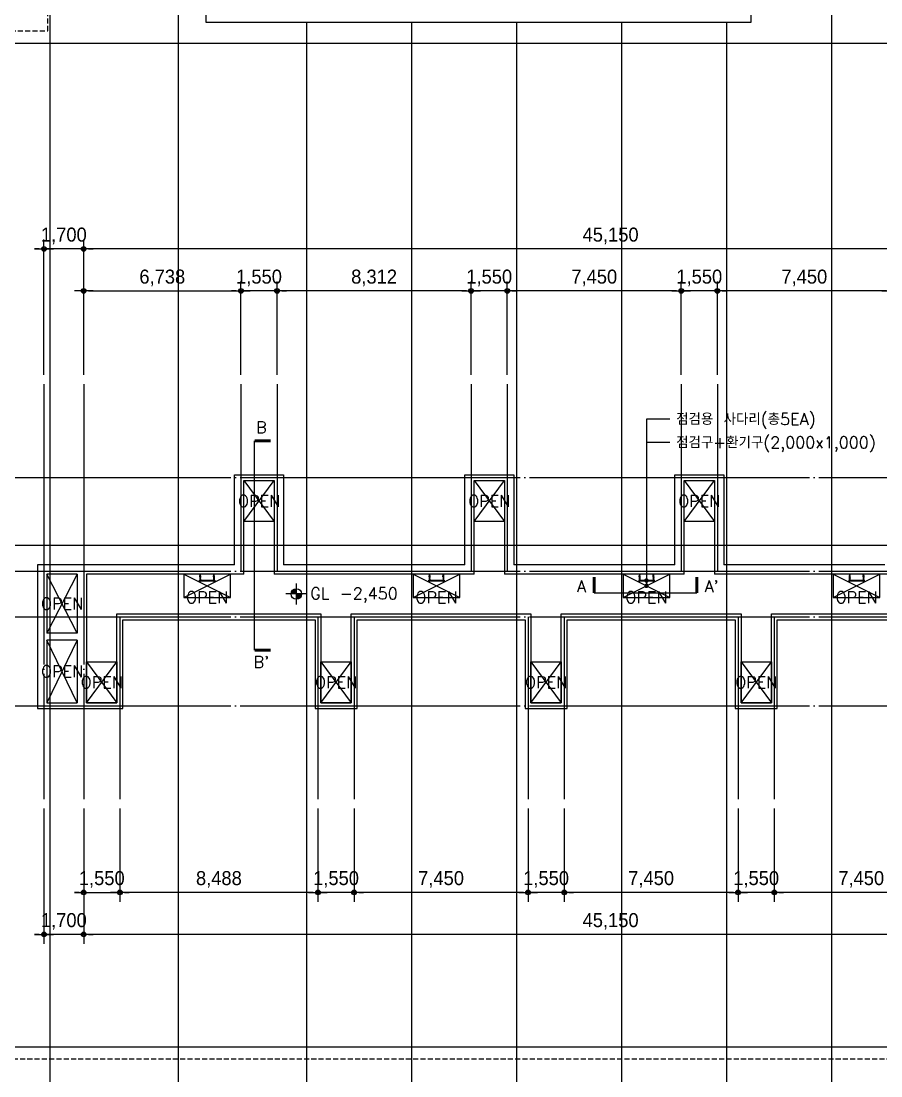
# Model space of a CAD drawing. Header units: millimetres. Extents: x 10462777 to 22643323, y 453826 to 1389191.
# Drawn here: x 11575485 to 11612322, y 678554 to 723745 of the extents above; entities that cross this region are included whole.
import ezdxf
from ezdxf.enums import TextEntityAlignment as Align

# ---------------------------------------------------------------- set-up
doc = ezdxf.new("R2010")
doc.units = ezdxf.units.MM
doc.header["$LTSCALE"] = 200
doc.header["$MEASUREMENT"] = 0
doc.header["$PDMODE"] = 35
doc.header["$PDSIZE"] = -5
doc.linetypes.add('CEN', pattern=[62, 60, -1, 0, -1])
doc.linetypes.add('HIDDEN_KS1', pattern=[0.26, 0.18, -0.08])
doc.layers.get('0').update_dxf_attribs({"linetype": 'CONTINUOUS'})
doc.layers.get('DEFPOINTS').update_dxf_attribs({"linetype": 'CONTINUOUS'})
for name, color, linetype in [('9', 9, 'CONTINUOUS'), ('CEN', 1, 'CONTINUOUS'), ('CEN2', 8, 'CEN'), ('CENTER', 1, 'CONTINUOUS'), ('COL', 2, 'CONTINUOUS'), ('con', 2, 'CONTINUOUS'), ('DIM', 4, 'CONTINUOUS'), ('E1', 4, 'CONTINUOUS'), ('ELEV', 6, 'CONTINUOUS'), ('lea', 7, 'CONTINUOUS'), ('open', 1, 'CONTINUOUS'), ('RXSYMBOL', 7, 'CONTINUOUS'), ('TEXT', 7, 'CONTINUOUS'), ('하부벽체', 4, 'HIDDEN_KS1')]:
    doc.layers.add(name, color=color, linetype=linetype)
doc.styles.add('a1', font='txt.shx ', dxfattribs={"height": 300, "bigfont": ' whgtxt.shx'})
doc.styles.add('HY울릉도M', font='')
doc.styles.get('HY울릉도M').set_extended_font_data('HY울릉도M')
doc.dimstyles.new('150-3', dxfattribs={"dimscale": 300, "dimtxt": 1.5, "dimasz": 0.5, "dimexe": 1, "dimexo": 1, "dimgap": 0.5, "dimtad": 1, "dimdec": 0, "dimdsep": 46, "dimlunit": 6, "dimtxsty": 'HY울릉도M', "dimblk1": 'DIMDOT', "dimblk2": 'DIMDOT', "dimsah": 1, "dimcen": 2.5, "dimdle": 1.5, "dimclrd": 7, "dimclre": 7, "dimclrt": 3, "dimadec": 0, "dimazin": 0, "dimtfac": 1, "dimtdec": 0, "dimtix": 1, "dimtmove": 2, "dimatfit": 3, "dimldrblk": 'DIMDOT', "dimfxl": 1, "dimtvp": 1, "dimtolj": 1, "dimtzin": 0, "dimarcsym": 0})

# ---------------------------------------------------------------- blocks, each defined once
blk = doc.blocks.new('A$C0C7C7C33')
at = {"layer": '9'}
h = blk.add_hatch(dxfattribs=at)
h.set_pattern_fill('ANSI37', color=256, scale=40, angle=180, style=0)
h.set_pattern_definition([(135, (5099.1176, 3321.716), (3.535534, 3.535534), []), (45, (5099.1176, 3321.716), (3.535534, -3.535534), [])])
h.paths.add_polyline_path([(-645, 4034), (-635, 4034), (-635, 4024), (-645, 4024)])
h.paths.add_polyline_path([(-661, 4034), (-651, 4034), (-651, 4024), (-661, 4024)])
h = blk.add_hatch(dxfattribs=at)
h.set_pattern_fill('ANSI37', color=256, scale=40, angle=180, style=0)
h.set_pattern_definition([(135, (5686.8676, 3321.716), (3.535534, 3.535534), []), (45, (5686.8676, 3321.716), (3.535534, -3.535534), [])])
h.paths.add_polyline_path([(-57, 4034), (-47, 4034), (-47, 4024), (-57, 4024)])
h.paths.add_polyline_path([(-73, 4034), (-63, 4034), (-63, 4024), (-73, 4024)])
for p, q in [((-657, 4110), (-681, 4110)), ((-681, 4110), (-681, 4104)), ((-657, 4104), (-681, 4104)), ((-651, 4098), (-651, 4024)), ((-645, 4024), (-645, 4098)), ((-615, 4110), (-639, 4110)), ((-639, 4104), (-615, 4104)), ((-615, 4110), (-615, 4104)), ((-93, 4110), (-69, 4110)), ((-93, 4110), (-93, 4104)), ((-69, 4104), (-93, 4104)), ((-63, 4024), (-63, 4098)), ((-57, 4098), (-57, 4024)), ((-51, 4110), (-27, 4110)), ((-51, 4104), (-27, 4104)), ((-27, 4110), (-27, 4104)), ((-661, 3835), (-666, 3835)), ((-666, 3835), (-666, 3828)), ((-666, 3821), (-666, 3813)), ((-666, 3813), (-661, 3813)), ((-664, 4002), (-664, 3986)), ((-664, 4002), (-657, 4002)), ((-657, 3999), (-664, 3999)), ((-657, 3989), (-664, 3989)), ((-664, 3986), (-657, 3986)), ((-664, 3952), (-657, 3952)), ((-664, 3952), (-664, 3936)), ((-657, 3949), (-664, 3949)), ((-657, 3939), (-664, 3939)), ((-664, 3936), (-657, 3936)), ((-664, 3902), (-664, 3886)), ((-664, 3902), (-657, 3902)), ((-657, 3899), (-664, 3899)), ((-657, 3889), (-664, 3889)), ((-664, 3886), (-657, 3886)), ((-661, 4024), (-661, 4034)), ((-651, 4034), (-661, 4034)), ((-651, 4024), (-661, 4024)), ((-657, 4014), (-657, 3844)), ((-657, 4014), (-651, 4014)), ((-657, 3999), (-645, 3999)), ((-657, 3989), (-645, 3989)), ((-657, 3949), (-645, 3949)), ((-657, 3939), (-645, 3939)), ((-657, 3899), (-645, 3899)), ((-657, 3889), (-645, 3889)), ((-646, 3835), (-656, 3835)), ((-656, 3813), (-646, 3813)), ((-651, 3844), (-651, 4024)), ((-651, 3874), (-645, 3874)), ((-635, 4034), (-645, 4034)), ((-645, 4024), (-645, 3874)), ((-635, 4024), (-645, 4024)), ((-645, 4002), (-638, 4002)), ((-645, 3999), (-638, 3999)), ((-645, 3989), (-638, 3989)), ((-645, 3986), (-638, 3986)), ((-645, 3952), (-638, 3952)), ((-645, 3949), (-638, 3949)), ((-645, 3939), (-638, 3939)), ((-645, 3936), (-638, 3936)), ((-645, 3902), (-638, 3902)), ((-645, 3899), (-638, 3899)), ((-645, 3889), (-638, 3889)), ((-645, 3886), (-638, 3886)), ((-637, 3835), (-642, 3835)), ((-642, 3813), (-637, 3813)), ((-638, 4002), (-638, 3986)), ((-638, 3999), (-633, 3999)), ((-638, 3989), (-633, 3989)), ((-638, 3952), (-638, 3936)), ((-638, 3949), (-633, 3949)), ((-638, 3939), (-633, 3939)), ((-638, 3902), (-638, 3886)), ((-638, 3899), (-633, 3899)), ((-638, 3889), (-633, 3889)), ((-71, 3835), (-637, 3835)), ((-71, 3813), (-637, 3813)), ((-635, 4034), (-635, 4024)), ((-633, 3999), (-633, 3989)), ((-633, 3949), (-633, 3939)), ((-633, 3899), (-633, 3889)), ((-75, 3999), (-75, 3989)), ((-70, 3999), (-75, 3999)), ((-70, 3989), (-75, 3989)), ((-70, 3949), (-75, 3949)), ((-75, 3949), (-75, 3939)), ((-70, 3939), (-75, 3939)), ((-75, 3899), (-75, 3889)), ((-70, 3899), (-75, 3899)), ((-70, 3889), (-75, 3889)), ((-63, 4034), (-73, 4034)), ((-73, 4024), (-73, 4034)), ((-63, 4024), (-73, 4024)), ((-71, 3835), (-67, 3835)), ((-67, 3813), (-71, 3813)), ((-63, 4002), (-70, 4002)), ((-70, 4002), (-70, 3986)), ((-63, 3999), (-70, 3999)), ((-63, 3989), (-70, 3989)), ((-63, 3986), (-70, 3986)), ((-63, 3952), (-70, 3952)), ((-70, 3952), (-70, 3936)), ((-63, 3949), (-70, 3949)), ((-63, 3939), (-70, 3939)), ((-63, 3936), (-70, 3936)), ((-63, 3902), (-70, 3902)), ((-70, 3902), (-70, 3886)), ((-63, 3899), (-70, 3899)), ((-63, 3889), (-70, 3889)), ((-63, 3886), (-70, 3886)), ((-63, 4024), (-63, 3874)), ((-51, 3999), (-63, 3999)), ((-51, 3989), (-63, 3989)), ((-51, 3949), (-63, 3949)), ((-51, 3939), (-63, 3939)), ((-51, 3899), (-63, 3899)), ((-51, 3889), (-63, 3889)), ((-57, 3874), (-63, 3874)), ((-62, 3835), (-52, 3835)), ((-52, 3813), (-62, 3813)), ((-47, 4034), (-57, 4034)), ((-57, 3844), (-57, 4024)), ((-47, 4024), (-57, 4024)), ((-51, 4014), (-57, 4014)), ((-51, 4014), (-51, 3844)), ((-44, 4002), (-51, 4002)), ((-51, 3999), (-44, 3999)), ((-51, 3989), (-44, 3989)), ((-44, 3986), (-51, 3986)), ((-44, 3952), (-51, 3952)), ((-51, 3949), (-44, 3949)), ((-51, 3939), (-44, 3939)), ((-44, 3936), (-51, 3936)), ((-44, 3902), (-51, 3902)), ((-51, 3899), (-44, 3899)), ((-51, 3889), (-44, 3889)), ((-44, 3886), (-51, 3886)), ((-48, 3835), (-43, 3835)), ((-43, 3813), (-48, 3813)), ((-47, 4034), (-47, 4024)), ((-44, 4002), (-44, 3986)), ((-44, 3952), (-44, 3936)), ((-44, 3902), (-44, 3886)), ((-43, 3835), (-43, 3828)), ((-43, 3821), (-43, 3813))]:
    blk.add_line(p, q, dxfattribs=at)
for centre, radius in [((-654, 3824), 20.1), ((-654, 3824), 16.9), ((-54, 3824), 20.1), ((-54, 3824), 16.9)]:
    blk.add_circle(centre, radius, dxfattribs=at)
for centre, radius, start, end in [((-657, 4098), 12.5, 2.4124, 87.5876), ((-657, 4098), 6.27, 2.4124, 87.5876), ((-638, 4098), 12.5, 92.4124, 139.4517), ((-639, 4098), 6.27, 92.4124, 177.5876), ((-70, 4098), 12.5, 40.5483, 87.5876), ((-69, 4098), 6.27, 2.4124, 87.5876), ((-51, 4098), 12.5, 92.4124, 177.5876), ((-51, 4098), 6.27, 92.4124, 177.5876)]:
    blk.add_arc(centre, radius, start, end, dxfattribs=at)
at = {"layer": 'CENTER'}
for p, q in [((5, 3824), (-702, 3824)), ((-670, 3994), (-629, 3994)), ((-670, 3944), (-629, 3944)), ((-670, 3894), (-629, 3894)), ((-654, 3774), (-654, 3873)), ((-38, 3994), (-79, 3994)), ((-38, 3944), (-79, 3944)), ((-38, 3894), (-79, 3894)), ((-54, 3774), (-54, 3873))]:
    blk.add_line(p, q, dxfattribs=at)
blk = doc.blocks.new('DIMDOT')
at = {"color": 4}
blk.add_line((-2, 0), (2, 0), dxfattribs=at)
at = {"color": 7}
for radius in [0.5, 0.25]:
    blk.add_circle((0, 0), radius, dxfattribs=at)
blk = doc.blocks.new('*D497')
at = {"layer": 'DEFPOINTS', "color": 0, "transparency": 16777216}
for p in [(11603766, 712185), (11603766, 708185), (11605316, 708185)]:
    blk.add_point(p, dxfattribs=at)
at = {"layer": 'DIM', "color": 7, "lineweight": -2, "transparency": 16777216}
for p, q in [((11603766, 708585), (11603766, 712585)), ((11605316, 708585), (11605316, 712585)), ((11603566, 712185), (11603366, 712185)), ((11605316, 712185), (11603766, 712185)), ((11605516, 712185), (11605716, 712185))]:
    blk.add_line(p, q, dxfattribs=at)
at = {"layer": 'DIM', "color": 7, "lineweight": -2, "transparency": 16777216, "xscale": 200, "yscale": 200, "zscale": 200}
blk.add_blockref('DIMDOT', (11603766, 712185), dxfattribs=at)
at = {"layer": 'DIM', "color": 7, "lineweight": -2, "transparency": 16777216, "xscale": 200, "yscale": 200, "zscale": 200, "rotation": 180}
blk.add_blockref('DIMDOT', (11605316, 712185), dxfattribs=at)
at = {"layer": 'DIM', "color": 3, "transparency": 16777216, "insert": (11604541, 712742), "char_height": 600, "attachment_point": 5, "style": 'HY울릉도M'}
blk.add_mtext('\\A1;1,550', dxfattribs=at)
blk = doc.blocks.new('*D498')
at = {"layer": 'DEFPOINTS', "color": 0, "transparency": 16777216}
for p in [(11578166, 713985), (11578166, 708185), (11623316, 708185)]:
    blk.add_point(p, dxfattribs=at)
at = {"layer": 'DIM', "color": 7, "lineweight": -2, "transparency": 16777216}
for p, q in [((11578166, 708585), (11578166, 714385)), ((11623316, 708585), (11623316, 714385)), ((11623116, 713985), (11578366, 713985))]:
    blk.add_line(p, q, dxfattribs=at)
at = {"layer": 'DIM', "color": 7, "lineweight": -2, "transparency": 16777216, "xscale": 200, "yscale": 200, "zscale": 200, "rotation": 180}
blk.add_blockref('DIMDOT', (11578166, 713985), dxfattribs=at)
at = {"layer": 'DIM', "color": 7, "lineweight": -2, "transparency": 16777216, "xscale": 200, "yscale": 200, "zscale": 200}
blk.add_blockref('DIMDOT', (11623316, 713985), dxfattribs=at)
at = {"layer": 'DIM', "color": 3, "transparency": 16777216, "insert": (11600741, 714542), "char_height": 600, "attachment_point": 5, "style": 'HY울릉도M'}
blk.add_mtext('\\A1;45,150', dxfattribs=at)
blk = doc.blocks.new('*D499')
at = {"layer": 'DEFPOINTS', "color": 0, "transparency": 16777216}
for p in [(11594766, 712185), (11594766, 708185), (11596316, 708185)]:
    blk.add_point(p, dxfattribs=at)
at = {"layer": 'DIM', "color": 7, "lineweight": -2, "transparency": 16777216}
for p, q in [((11594766, 708585), (11594766, 712585)), ((11596316, 708585), (11596316, 712585)), ((11594566, 712185), (11594366, 712185)), ((11596316, 712185), (11594766, 712185)), ((11596516, 712185), (11596716, 712185))]:
    blk.add_line(p, q, dxfattribs=at)
at = {"layer": 'DIM', "color": 7, "lineweight": -2, "transparency": 16777216, "xscale": 200, "yscale": 200, "zscale": 200}
blk.add_blockref('DIMDOT', (11594766, 712185), dxfattribs=at)
at = {"layer": 'DIM', "color": 7, "lineweight": -2, "transparency": 16777216, "xscale": 200, "yscale": 200, "zscale": 200, "rotation": 180}
blk.add_blockref('DIMDOT', (11596316, 712185), dxfattribs=at)
at = {"layer": 'DIM', "color": 3, "transparency": 16777216, "insert": (11595541, 712742), "char_height": 600, "attachment_point": 5, "style": 'HY울릉도M'}
blk.add_mtext('\\A1;1,550', dxfattribs=at)
blk = doc.blocks.new('*D500')
at = {"layer": 'DEFPOINTS', "color": 0, "transparency": 16777216}
for p in [(11584903, 712185), (11584903, 708185), (11586453, 708185)]:
    blk.add_point(p, dxfattribs=at)
at = {"layer": 'DIM', "color": 7, "lineweight": -2, "transparency": 16777216}
for p, q in [((11584903, 708585), (11584903, 712585)), ((11586453, 708585), (11586453, 712585)), ((11584703, 712185), (11584503, 712185)), ((11586453, 712185), (11584903, 712185)), ((11586653, 712185), (11586853, 712185))]:
    blk.add_line(p, q, dxfattribs=at)
at = {"layer": 'DIM', "color": 7, "lineweight": -2, "transparency": 16777216, "xscale": 200, "yscale": 200, "zscale": 200}
blk.add_blockref('DIMDOT', (11584903, 712185), dxfattribs=at)
at = {"layer": 'DIM', "color": 7, "lineweight": -2, "transparency": 16777216, "xscale": 200, "yscale": 200, "zscale": 200, "rotation": 180}
blk.add_blockref('DIMDOT', (11586453, 712185), dxfattribs=at)
at = {"layer": 'DIM', "color": 3, "transparency": 16777216, "insert": (11585678, 712742), "char_height": 600, "attachment_point": 5, "style": 'HY울릉도M'}
blk.add_mtext('\\A1;1,550', dxfattribs=at)
blk = doc.blocks.new('*D504')
at = {"layer": 'DEFPOINTS', "color": 0, "transparency": 16777216}
for p in [(11605316, 712185), (11605316, 708185), (11612766, 708185)]:
    blk.add_point(p, dxfattribs=at)
at = {"layer": 'DIM', "color": 7, "lineweight": -2, "transparency": 16777216}
for p, q in [((11605316, 708585), (11605316, 712585)), ((11612766, 708585), (11612766, 712585)), ((11612566, 712185), (11605516, 712185))]:
    blk.add_line(p, q, dxfattribs=at)
at = {"layer": 'DIM', "color": 7, "lineweight": -2, "transparency": 16777216, "xscale": 200, "yscale": 200, "zscale": 200, "rotation": 180}
blk.add_blockref('DIMDOT', (11605316, 712185), dxfattribs=at)
at = {"layer": 'DIM', "color": 7, "lineweight": -2, "transparency": 16777216, "xscale": 200, "yscale": 200, "zscale": 200}
blk.add_blockref('DIMDOT', (11612766, 712185), dxfattribs=at)
at = {"layer": 'DIM', "color": 3, "transparency": 16777216, "insert": (11609041, 712742), "char_height": 600, "attachment_point": 5, "style": 'HY울릉도M'}
blk.add_mtext('\\A1;7,450', dxfattribs=at)
blk = doc.blocks.new('*D505')
at = {"layer": 'DEFPOINTS', "color": 0, "transparency": 16777216}
for p in [(11596316, 712185), (11596316, 708185), (11603766, 708185)]:
    blk.add_point(p, dxfattribs=at)
at = {"layer": 'DIM', "color": 7, "lineweight": -2, "transparency": 16777216}
for p, q in [((11596316, 708585), (11596316, 712585)), ((11603766, 708585), (11603766, 712585)), ((11603566, 712185), (11596516, 712185))]:
    blk.add_line(p, q, dxfattribs=at)
at = {"layer": 'DIM', "color": 7, "lineweight": -2, "transparency": 16777216, "xscale": 200, "yscale": 200, "zscale": 200, "rotation": 180}
blk.add_blockref('DIMDOT', (11596316, 712185), dxfattribs=at)
at = {"layer": 'DIM', "color": 7, "lineweight": -2, "transparency": 16777216, "xscale": 200, "yscale": 200, "zscale": 200}
blk.add_blockref('DIMDOT', (11603766, 712185), dxfattribs=at)
at = {"layer": 'DIM', "color": 3, "transparency": 16777216, "insert": (11600041, 712742), "char_height": 600, "attachment_point": 5, "style": 'HY울릉도M'}
blk.add_mtext('\\A1;7,450', dxfattribs=at)
blk = doc.blocks.new('*D506')
at = {"layer": 'DEFPOINTS', "color": 0, "transparency": 16777216}
for p in [(11586453, 712185), (11586453, 708185), (11594766, 708185)]:
    blk.add_point(p, dxfattribs=at)
at = {"layer": 'DIM', "color": 7, "lineweight": -2, "transparency": 16777216}
for p, q in [((11586453, 708585), (11586453, 712585)), ((11594766, 708585), (11594766, 712585)), ((11594566, 712185), (11586653, 712185))]:
    blk.add_line(p, q, dxfattribs=at)
at = {"layer": 'DIM', "color": 7, "lineweight": -2, "transparency": 16777216, "xscale": 200, "yscale": 200, "zscale": 200, "rotation": 180}
blk.add_blockref('DIMDOT', (11586453, 712185), dxfattribs=at)
at = {"layer": 'DIM', "color": 7, "lineweight": -2, "transparency": 16777216, "xscale": 200, "yscale": 200, "zscale": 200}
blk.add_blockref('DIMDOT', (11594766, 712185), dxfattribs=at)
at = {"layer": 'DIM', "color": 3, "transparency": 16777216, "insert": (11590609, 712742), "char_height": 600, "attachment_point": 5, "style": 'HY울릉도M'}
blk.add_mtext('\\A1;8,312', dxfattribs=at)
blk = doc.blocks.new('*D511')
at = {"layer": 'DEFPOINTS', "color": 0, "transparency": 16777216}
for p in [(11584903, 712185), (11578166, 708185), (11584903, 708185)]:
    blk.add_point(p, dxfattribs=at)
at = {"layer": 'DIM', "color": 7, "lineweight": -2, "transparency": 16777216}
for p, q in [((11578166, 708585), (11578166, 712585)), ((11584903, 708585), (11584903, 712585)), ((11578366, 712185), (11584703, 712185))]:
    blk.add_line(p, q, dxfattribs=at)
at = {"layer": 'DIM', "color": 7, "lineweight": -2, "transparency": 16777216, "xscale": 200, "yscale": 200, "zscale": 200, "rotation": 180}
blk.add_blockref('DIMDOT', (11578166, 712185), dxfattribs=at)
at = {"layer": 'DIM', "color": 7, "lineweight": -2, "transparency": 16777216, "xscale": 200, "yscale": 200, "zscale": 200}
blk.add_blockref('DIMDOT', (11584903, 712185), dxfattribs=at)
at = {"layer": 'DIM', "color": 3, "transparency": 16777216, "insert": (11581534, 712742), "char_height": 600, "attachment_point": 5, "style": 'HY울릉도M'}
blk.add_mtext('\\A1;6,738', dxfattribs=at)
blk = doc.blocks.new('*D516')
at = {"layer": 'DEFPOINTS', "color": 0, "transparency": 16777216}
for p in [(11598753, 690415), (11606203, 690415), (11598753, 686415)]:
    blk.add_point(p, dxfattribs=at)
at = {"layer": 'DIM', "color": 7, "lineweight": -2, "transparency": 16777216}
for p, q in [((11598753, 690015), (11598753, 686015)), ((11606203, 690015), (11606203, 686015)), ((11606003, 686415), (11598953, 686415))]:
    blk.add_line(p, q, dxfattribs=at)
at = {"layer": 'DIM', "color": 7, "lineweight": -2, "transparency": 16777216, "xscale": 200, "yscale": 200, "zscale": 200, "rotation": 180}
blk.add_blockref('DIMDOT', (11598753, 686415), dxfattribs=at)
at = {"layer": 'DIM', "color": 7, "lineweight": -2, "transparency": 16777216, "xscale": 200, "yscale": 200, "zscale": 200}
blk.add_blockref('DIMDOT', (11606203, 686415), dxfattribs=at)
at = {"layer": 'DIM', "color": 3, "transparency": 16777216, "insert": (11602478, 686972), "char_height": 600, "attachment_point": 5, "style": 'HY울릉도M'}
blk.add_mtext('\\A1;7,450', dxfattribs=at)
blk = doc.blocks.new('*D517')
at = {"layer": 'DEFPOINTS', "color": 0, "transparency": 16777216}
for p in [(11578166, 690415), (11623316, 690415), (11578166, 684615)]:
    blk.add_point(p, dxfattribs=at)
at = {"layer": 'DIM', "color": 7, "lineweight": -2, "transparency": 16777216}
for p, q in [((11578166, 690015), (11578166, 684215)), ((11623316, 690015), (11623316, 684215)), ((11623116, 684615), (11578366, 684615))]:
    blk.add_line(p, q, dxfattribs=at)
at = {"layer": 'DIM', "color": 7, "lineweight": -2, "transparency": 16777216, "xscale": 200, "yscale": 200, "zscale": 200, "rotation": 180}
blk.add_blockref('DIMDOT', (11578166, 684615), dxfattribs=at)
at = {"layer": 'DIM', "color": 7, "lineweight": -2, "transparency": 16777216, "xscale": 200, "yscale": 200, "zscale": 200}
blk.add_blockref('DIMDOT', (11623316, 684615), dxfattribs=at)
at = {"layer": 'DIM', "color": 3, "transparency": 16777216, "insert": (11600741, 685172), "char_height": 600, "attachment_point": 5, "style": 'HY울릉도M'}
blk.add_mtext('\\A1;45,150', dxfattribs=at)
blk = doc.blocks.new('*D518')
at = {"layer": 'DEFPOINTS', "color": 0, "transparency": 16777216}
for p in [(11589753, 690415), (11597203, 690415), (11589753, 686415)]:
    blk.add_point(p, dxfattribs=at)
at = {"layer": 'DIM', "color": 7, "lineweight": -2, "transparency": 16777216}
for p, q in [((11589753, 690015), (11589753, 686015)), ((11597203, 690015), (11597203, 686015)), ((11597003, 686415), (11589953, 686415))]:
    blk.add_line(p, q, dxfattribs=at)
at = {"layer": 'DIM', "color": 7, "lineweight": -2, "transparency": 16777216, "xscale": 200, "yscale": 200, "zscale": 200, "rotation": 180}
blk.add_blockref('DIMDOT', (11589753, 686415), dxfattribs=at)
at = {"layer": 'DIM', "color": 7, "lineweight": -2, "transparency": 16777216, "xscale": 200, "yscale": 200, "zscale": 200}
blk.add_blockref('DIMDOT', (11597203, 686415), dxfattribs=at)
at = {"layer": 'DIM', "color": 3, "transparency": 16777216, "insert": (11593478, 686972), "char_height": 600, "attachment_point": 5, "style": 'HY울릉도M'}
blk.add_mtext('\\A1;7,450', dxfattribs=at)
blk = doc.blocks.new('*D519')
at = {"layer": 'DEFPOINTS', "color": 0, "transparency": 16777216}
for p in [(11579716, 690415), (11588203, 690415), (11579716, 686415)]:
    blk.add_point(p, dxfattribs=at)
at = {"layer": 'DIM', "color": 7, "lineweight": -2, "transparency": 16777216}
for p, q in [((11579716, 690015), (11579716, 686015)), ((11588203, 690015), (11588203, 686015)), ((11588003, 686415), (11579916, 686415))]:
    blk.add_line(p, q, dxfattribs=at)
at = {"layer": 'DIM', "color": 7, "lineweight": -2, "transparency": 16777216, "xscale": 200, "yscale": 200, "zscale": 200, "rotation": 180}
blk.add_blockref('DIMDOT', (11579716, 686415), dxfattribs=at)
at = {"layer": 'DIM', "color": 7, "lineweight": -2, "transparency": 16777216, "xscale": 200, "yscale": 200, "zscale": 200}
blk.add_blockref('DIMDOT', (11588203, 686415), dxfattribs=at)
at = {"layer": 'DIM', "color": 3, "transparency": 16777216, "insert": (11583959, 686972), "char_height": 600, "attachment_point": 5, "style": 'HY울릉도M'}
blk.add_mtext('\\A1;8,488', dxfattribs=at)
blk = doc.blocks.new('*D520')
at = {"layer": 'DEFPOINTS', "color": 0, "transparency": 16777216}
for p in [(11607753, 690415), (11615203, 690415), (11607753, 686415)]:
    blk.add_point(p, dxfattribs=at)
at = {"layer": 'DIM', "color": 7, "lineweight": -2, "transparency": 16777216}
for p, q in [((11607753, 690015), (11607753, 686015)), ((11615203, 690015), (11615203, 686015)), ((11615003, 686415), (11607953, 686415))]:
    blk.add_line(p, q, dxfattribs=at)
at = {"layer": 'DIM', "color": 7, "lineweight": -2, "transparency": 16777216, "xscale": 200, "yscale": 200, "zscale": 200, "rotation": 180}
blk.add_blockref('DIMDOT', (11607753, 686415), dxfattribs=at)
at = {"layer": 'DIM', "color": 7, "lineweight": -2, "transparency": 16777216, "xscale": 200, "yscale": 200, "zscale": 200}
blk.add_blockref('DIMDOT', (11615203, 686415), dxfattribs=at)
at = {"layer": 'DIM', "color": 3, "transparency": 16777216, "insert": (11611478, 686972), "char_height": 600, "attachment_point": 5, "style": 'HY울릉도M'}
blk.add_mtext('\\A1;7,450', dxfattribs=at)
blk = doc.blocks.new('*D523')
at = {"layer": 'DEFPOINTS', "color": 0, "transparency": 16777216}
for p in [(11606203, 690415), (11607753, 690415), (11606203, 686415)]:
    blk.add_point(p, dxfattribs=at)
at = {"layer": 'DIM', "color": 7, "lineweight": -2, "transparency": 16777216}
for p, q in [((11606203, 690015), (11606203, 686015)), ((11607753, 690015), (11607753, 686015)), ((11606003, 686415), (11605803, 686415)), ((11607753, 686415), (11606203, 686415)), ((11607953, 686415), (11608153, 686415))]:
    blk.add_line(p, q, dxfattribs=at)
at = {"layer": 'DIM', "color": 7, "lineweight": -2, "transparency": 16777216, "xscale": 200, "yscale": 200, "zscale": 200}
blk.add_blockref('DIMDOT', (11606203, 686415), dxfattribs=at)
at = {"layer": 'DIM', "color": 7, "lineweight": -2, "transparency": 16777216, "xscale": 200, "yscale": 200, "zscale": 200, "rotation": 180}
blk.add_blockref('DIMDOT', (11607753, 686415), dxfattribs=at)
at = {"layer": 'DIM', "color": 3, "transparency": 16777216, "insert": (11606978, 686972), "char_height": 600, "attachment_point": 5, "style": 'HY울릉도M'}
blk.add_mtext('\\A1;1,550', dxfattribs=at)
blk = doc.blocks.new('*D524')
at = {"layer": 'DEFPOINTS', "color": 0, "transparency": 16777216}
for p in [(11597203, 690415), (11598753, 690415), (11597203, 686415)]:
    blk.add_point(p, dxfattribs=at)
at = {"layer": 'DIM', "color": 7, "lineweight": -2, "transparency": 16777216}
for p, q in [((11597203, 690015), (11597203, 686015)), ((11598753, 690015), (11598753, 686015)), ((11597003, 686415), (11596803, 686415)), ((11598753, 686415), (11597203, 686415)), ((11598953, 686415), (11599153, 686415))]:
    blk.add_line(p, q, dxfattribs=at)
at = {"layer": 'DIM', "color": 7, "lineweight": -2, "transparency": 16777216, "xscale": 200, "yscale": 200, "zscale": 200}
blk.add_blockref('DIMDOT', (11597203, 686415), dxfattribs=at)
at = {"layer": 'DIM', "color": 7, "lineweight": -2, "transparency": 16777216, "xscale": 200, "yscale": 200, "zscale": 200, "rotation": 180}
blk.add_blockref('DIMDOT', (11598753, 686415), dxfattribs=at)
at = {"layer": 'DIM', "color": 3, "transparency": 16777216, "insert": (11597978, 686972), "char_height": 600, "attachment_point": 5, "style": 'HY울릉도M'}
blk.add_mtext('\\A1;1,550', dxfattribs=at)
blk = doc.blocks.new('*D525')
at = {"layer": 'DEFPOINTS', "color": 0, "transparency": 16777216}
for p in [(11588203, 690415), (11589753, 690415), (11588203, 686415)]:
    blk.add_point(p, dxfattribs=at)
at = {"layer": 'DIM', "color": 7, "lineweight": -2, "transparency": 16777216}
for p, q in [((11588203, 690015), (11588203, 686015)), ((11589753, 690015), (11589753, 686015)), ((11588003, 686415), (11587803, 686415)), ((11589753, 686415), (11588203, 686415)), ((11589953, 686415), (11590153, 686415))]:
    blk.add_line(p, q, dxfattribs=at)
at = {"layer": 'DIM', "color": 7, "lineweight": -2, "transparency": 16777216, "xscale": 200, "yscale": 200, "zscale": 200}
blk.add_blockref('DIMDOT', (11588203, 686415), dxfattribs=at)
at = {"layer": 'DIM', "color": 7, "lineweight": -2, "transparency": 16777216, "xscale": 200, "yscale": 200, "zscale": 200, "rotation": 180}
blk.add_blockref('DIMDOT', (11589753, 686415), dxfattribs=at)
at = {"layer": 'DIM', "color": 3, "transparency": 16777216, "insert": (11588978, 686972), "char_height": 600, "attachment_point": 5, "style": 'HY울릉도M'}
blk.add_mtext('\\A1;1,550', dxfattribs=at)
blk = doc.blocks.new('*D526')
at = {"layer": 'DEFPOINTS', "color": 0, "transparency": 16777216}
for p in [(11578166, 690415), (11579716, 690415), (11579716, 686415)]:
    blk.add_point(p, dxfattribs=at)
at = {"layer": 'DIM', "color": 7, "lineweight": -2, "transparency": 16777216}
for p, q in [((11578166, 690015), (11578166, 686015)), ((11579716, 690015), (11579716, 686015)), ((11577966, 686415), (11577766, 686415)), ((11578166, 686415), (11579716, 686415)), ((11579916, 686415), (11580116, 686415))]:
    blk.add_line(p, q, dxfattribs=at)
at = {"layer": 'DIM', "color": 7, "lineweight": -2, "transparency": 16777216, "xscale": 200, "yscale": 200, "zscale": 200}
blk.add_blockref('DIMDOT', (11578166, 686415), dxfattribs=at)
at = {"layer": 'DIM', "color": 7, "lineweight": -2, "transparency": 16777216, "xscale": 200, "yscale": 200, "zscale": 200, "rotation": 180}
blk.add_blockref('DIMDOT', (11579716, 686415), dxfattribs=at)
at = {"layer": 'DIM', "color": 3, "transparency": 16777216, "insert": (11578941, 686972), "char_height": 600, "attachment_point": 5, "style": 'HY울릉도M'}
blk.add_mtext('\\A1;1,550', dxfattribs=at)
blk = doc.blocks.new('A$C221150F8')
at = {"layer": 'RXSYMBOL'}
for p, q in [((300, 600), (300, 0)), ((600, 300), (0, 300))]:
    blk.add_line(p, q, dxfattribs=at)
blk.add_circle((300, 300), 150, dxfattribs=at)
for points in [[(300, 300), (300, 450), (150, 300), (194, 406)], [(300, 300), (300, 150), (450, 300), (406, 194)]]:
    blk.add_solid(points, dxfattribs=at)
blk = doc.blocks.new('*D453')
at = {"layer": 'DEFPOINTS', "color": 0, "transparency": 16777216}
for p in [(11576466, 713985), (11576466, 708185), (11578166, 708185)]:
    blk.add_point(p, dxfattribs=at)
at = {"layer": 'DIM', "color": 7, "lineweight": -2, "transparency": 16777216}
for p, q in [((11576466, 708585), (11576466, 714385)), ((11578166, 708585), (11578166, 714385)), ((11576266, 713985), (11576066, 713985)), ((11578166, 713985), (11576466, 713985)), ((11578366, 713985), (11578566, 713985))]:
    blk.add_line(p, q, dxfattribs=at)
at = {"layer": 'DIM', "color": 7, "lineweight": -2, "transparency": 16777216, "xscale": 200, "yscale": 200, "zscale": 200}
blk.add_blockref('DIMDOT', (11576466, 713985), dxfattribs=at)
at = {"layer": 'DIM', "color": 7, "lineweight": -2, "transparency": 16777216, "xscale": 200, "yscale": 200, "zscale": 200, "rotation": 180}
blk.add_blockref('DIMDOT', (11578166, 713985), dxfattribs=at)
at = {"layer": 'DIM', "color": 3, "transparency": 16777216, "insert": (11577316, 714542), "char_height": 600, "attachment_point": 5, "style": 'HY울릉도M'}
blk.add_mtext('\\A1;1,700', dxfattribs=at)
blk = doc.blocks.new('*D454')
at = {"layer": 'DEFPOINTS', "color": 0, "transparency": 16777216}
for p in [(11576466, 690415), (11578166, 690415), (11576466, 684615)]:
    blk.add_point(p, dxfattribs=at)
at = {"layer": 'DIM', "color": 7, "lineweight": -2, "transparency": 16777216}
for p, q in [((11576466, 690015), (11576466, 684215)), ((11578166, 690015), (11578166, 684215)), ((11576266, 684615), (11576066, 684615)), ((11578166, 684615), (11576466, 684615)), ((11578366, 684615), (11578566, 684615))]:
    blk.add_line(p, q, dxfattribs=at)
at = {"layer": 'DIM', "color": 7, "lineweight": -2, "transparency": 16777216, "xscale": 200, "yscale": 200, "zscale": 200}
blk.add_blockref('DIMDOT', (11576466, 684615), dxfattribs=at)
at = {"layer": 'DIM', "color": 7, "lineweight": -2, "transparency": 16777216, "xscale": 200, "yscale": 200, "zscale": 200, "rotation": 180}
blk.add_blockref('DIMDOT', (11578166, 684615), dxfattribs=at)
at = {"layer": 'DIM', "color": 3, "transparency": 16777216, "insert": (11577316, 685172), "char_height": 600, "attachment_point": 5, "style": 'HY울릉도M'}
blk.add_mtext('\\A1;1,700', dxfattribs=at)

msp = doc.modelspace()

# ---------------------------------------------------------------- linework, layer by layer
at = {"layer": 'CEN'}
for p, q in [((11576725.71196, 670904.85748), (11576725.71196, 745563.64234)), ((11582225.71196, 670904.86246), (11582225.71196, 745563.64732)), ((11610225.71196, 670904.88781), (11610225.71196, 745563.67267)), ((11587725.71196, 670904.86744), (11587725.71196, 723691.31407)), ((11592225.71196, 670904.87151), (11592225.71196, 723691.31407)), ((11596725.71196, 670904.87559), (11596725.71196, 723691.31407)), ((11601225.71196, 670904.87966), (11601225.71196, 723691.31407)), ((11605725.71196, 670904.88373), (11605725.71196, 723691.31407)), ((11526804.71195, 722797.78093), (11649056.68457, 722797.78093)), ((11526804.71195, 701297.78093), (11649056.68457, 701297.78093)), ((11526804.71195, 679797.78093), (11649056.68457, 679797.78093))]:
    msp.add_line(p, q, dxfattribs=at)
at = {"layer": 'CEN2'}
for p, q in [((11576465.7093, 708185.28093), (11576465.7093, 690415.13453)), ((11578165.7093, 708185.28093), (11578165.7093, 690415.13453)), ((11584903.21196, 708185.28093), (11584903.21196, 700175.28093)), ((11586453.21196, 708185.28093), (11586453.21196, 700175.28093)), ((11594765.70954, 708185.28093), (11594765.70954, 700175.28093)), ((11596315.70954, 708185.28093), (11596315.70954, 700175.28093)), ((11603765.70954, 708185.28093), (11603765.70954, 700175.28093)), ((11605315.70954, 708185.28093), (11605315.70954, 700175.28093)), ((11572465.7093, 704185.28093), (11627315.70954, 704185.28093)), ((11572465.7093, 700175.28093), (11627315.70954, 700175.28093)), ((11572465.7093, 698225.28093), (11627315.70954, 698225.28093)), ((11579715.7093, 698225.28093), (11579715.7093, 690415.13453)), ((11588203.21196, 698225.28093), (11588203.21196, 690415.13453)), ((11589753.21196, 698225.28093), (11589753.21196, 690415.13453)), ((11597203.21196, 698225.28093), (11597203.21196, 690415.13453)), ((11598753.21196, 698225.28093), (11598753.21196, 690415.13453)), ((11606203.21196, 698225.28093), (11606203.21196, 690415.13453)), ((11607753.21196, 698225.28093), (11607753.21196, 690415.13453)), ((11572465.7093, 694415.13453), (11627315.70954, 694415.13453))]:
    msp.add_line(p, q, dxfattribs=at)
at = {"layer": 'COL'}
for p, q in [((11585490.30722, 696796.54229), (11585490.30722, 705765.45639)), ((11604429.43313, 699240.32751), (11600042.58826, 699240.32751))]:
    msp.add_line(p, q, dxfattribs=at)
at = {"layer": 'COL', "const_width": 129.6}
for points in [[(11585490.30722, 705765.45639), (11586177.18722, 705765.45639)], [(11600042.58826, 699240.32751), (11600042.58826, 699927.20751)], [(11604429.43313, 699240.32751), (11604429.43313, 699927.20751)], [(11585490.30722, 696796.54229), (11586177.18722, 696796.54229)]]:
    msp.add_lwpolyline(points, dxfattribs=at)
at = {"layer": 'con'}
for p, q in [((11584628.21196, 704310.28093), (11586728.21196, 704310.28093)), ((11584628.21196, 700450.28093), (11584628.21196, 704310.28093)), ((11586728.21196, 704310.28093), (11586728.21196, 700450.28093)), ((11594490.70954, 704310.28093), (11596590.70954, 704310.28093)), ((11594490.70954, 700450.28093), (11594490.70954, 704310.28093)), ((11596590.70954, 704310.28093), (11596590.70954, 700450.28093)), ((11603490.70954, 704310.28093), (11605590.70954, 704310.28093)), ((11603490.70954, 700450.28093), (11603490.70954, 704310.28093)), ((11605590.70954, 704310.28093), (11605590.70954, 700450.28093)), ((11585028.21196, 700050.28093), (11585028.21196, 704060.28093)), ((11585028.21196, 704060.28093), (11586328.21196, 704060.28093)), ((11586328.21196, 704060.28093), (11586328.21196, 700050.28093)), ((11594890.70954, 700050.28093), (11594890.70954, 704060.28093)), ((11594890.70954, 704060.28093), (11596190.70954, 704060.28093)), ((11596190.70954, 704060.28093), (11596190.70954, 700050.28093)), ((11603890.70954, 700050.28093), (11603890.70954, 704060.28093)), ((11603890.70954, 704060.28093), (11605190.70954, 704060.28093)), ((11605190.70954, 704060.28093), (11605190.70954, 700050.28093)), ((11584628.21196, 700450.28093), (11576190.7093, 700450.28093)), ((11576190.7093, 700450.28093), (11576190.7093, 694290.13453)), ((11577890.7093, 700050.28093), (11576590.7093, 700050.28093)), ((11576590.7093, 700050.28093), (11576590.7093, 697520.20773)), ((11577890.7093, 700050.28093), (11577890.7093, 697520.20773)), ((11585028.21196, 700050.28093), (11578290.7093, 700050.28093)), ((11578290.7093, 700050.28093), (11578290.7093, 694540.13453)), ((11594890.70954, 700050.28093), (11586328.21196, 700050.28093)), ((11594490.70954, 700450.28093), (11586728.21196, 700450.28093)), ((11603890.70954, 700050.28093), (11596190.70954, 700050.28093)), ((11603490.70954, 700450.28093), (11596590.70954, 700450.28093)), ((11612890.70954, 700050.28093), (11605190.70954, 700050.28093)), ((11612490.70954, 700450.28093), (11605590.70954, 700450.28093)), ((11579590.7093, 698350.28093), (11588328.21196, 698350.28093)), ((11579590.7093, 694540.13453, 0), (11579590.7093, 698350.28093, 0)), ((11588328.21196, 698350.28093), (11588328.21196, 694540.13453)), ((11589628.21196, 698350.28093), (11597328.21196, 698350.28093)), ((11589628.21196, 694540.13453), (11589628.21196, 698350.28093, 0)), ((11597328.21196, 698350.28093), (11597328.21196, 694540.13453)), ((11598628.21196, 698350.28093), (11606328.21196, 698350.28093)), ((11598628.21196, 694540.13453, 0), (11598628.21196, 698350.28093, 0)), ((11606328.21196, 698350.28093), (11606328.21196, 694540.13453)), ((11607628.21196, 698350.28093), (11615328.21196, 698350.28093)), ((11607628.21196, 694540.13453, 0), (11607628.21196, 698350.28093, 0)), ((11579840.7093, 698100.28093), (11588078.21196, 698100.28093)), ((11579840.7093, 694290.13453), (11579840.7093, 698100.28093)), ((11588078.21196, 698100.28093), (11588078.21196, 694290.13453)), ((11589878.21196, 698100.28093), (11597078.21196, 698100.28093)), ((11589878.21196, 694290.13453), (11589878.21196, 698100.28093)), ((11597078.21196, 698100.28093), (11597078.21196, 694290.13453)), ((11598878.21196, 698100.28093), (11606078.21196, 698100.28093)), ((11598878.21196, 694290.13453), (11598878.21196, 698100.28093)), ((11606078.21196, 698100.28093), (11606078.21196, 694290.13453)), ((11607878.21196, 698100.28093), (11615078.21196, 698100.28093)), ((11607878.21196, 694290.13453), (11607878.21196, 698100.28093)), ((11577890.7093, 697520.20773), (11576590.7093, 697520.20773)), ((11576590.7093, 697220.20773), (11576590.7093, 694540.13453)), ((11577890.7093, 697220.20773), (11576590.7093, 697220.20773)), ((11577890.7093, 697220.20773), (11577890.7093, 694540.13453)), ((11576190.7093, 694290.13453), (11579840.7093, 694290.13453)), ((11576590.7093, 694540.13453), (11577890.7093, 694540.13453)), ((11578290.7093, 694540.13453), (11579590.7093, 694540.13453)), ((11588078.21196, 694290.13453), (11589878.21196, 694290.13453)), ((11588328.21196, 694540.13453), (11589628.21196, 694540.13453)), ((11597078.21196, 694290.13453), (11598878.21196, 694290.13453)), ((11597328.21196, 694540.13453), (11598628.21196, 694540.13453, 0)), ((11606078.21196, 694290.13453), (11607878.21196, 694290.13453)), ((11606328.21196, 694540.13453), (11607628.21196, 694540.13453, 0))]:
    msp.add_line(p, q, dxfattribs=at)
at = {"layer": 'E1', "ltscale": 10}
msp.add_lwpolyline([(11606742.71196, 723691.31407), (11583420.71196, 723691.31407), (11583420.71196, 745563.60612), (11606742.71196, 745563.60612)], close=True, dxfattribs=at)
at = {"layer": 'ELEV'}
for p, q in [((11577890.7093, 700050.28093), (11576590.7093, 697520.20773)), ((11577890.7093, 697520.20773), (11576590.7093, 700050.28093)), ((11577890.7093, 697220.20773), (11576590.7093, 694540.13453)), ((11577890.7093, 694540.13453), (11576590.7093, 697220.20773))]:
    msp.add_line(p, q, dxfattribs=at)
at = {"layer": 'lea'}
for p, q in [((11603278.21196, 706685.28093), (11602278.21196, 706685.28093)), ((11602278.21196, 706685.28093), (11602278.21196, 699550.28093)), ((11603278.21196, 705685.28093), (11602278.21196, 705685.28093))]:
    msp.add_line(p, q, dxfattribs=at)
at = {"layer": 'lea', "const_width": 96.42857}
for points in [[(11602236.30701, 699751.43575, -1), (11602320.1169, 699799.12611, -1)], [(11602236.30701, 699526.43575, -1), (11602320.1169, 699574.12611, -1)]]:
    msp.add_lwpolyline(points, format="xyb", close=True, dxfattribs=at)
at = {"layer": 'open', "ltscale": 6}
for p, q in [((11585028.21196, 704060.28093, 0), (11586328.21196, 702300.28093, 0)), ((11585028.21196, 702300.28093, 0), (11586328.21196, 704060.28093, 0)), ((11594890.70954, 704060.28093, 0), (11596190.70954, 702300.28093, 0)), ((11594890.70954, 702300.28093, 0), (11596190.70954, 704060.28093, 0)), ((11603890.70954, 704060.28093, 0), (11605190.70954, 702300.28093, 0)), ((11603890.70954, 702300.28093, 0), (11605190.70954, 704060.28093, 0)), ((11582450.21196, 699050.28093), (11584450.21196, 700050.28093)), ((11582450.21196, 700050.28093), (11584450.21196, 699050.28093)), ((11592278.21196, 699050.28093), (11594278.21196, 700050.28093)), ((11592278.21196, 700050.28093), (11594278.21196, 699050.28093)), ((11601278.21196, 699050.28093), (11603278.21196, 700050.28093)), ((11601278.21196, 700050.28093), (11603278.21196, 699050.28093)), ((11610278.21196, 699050.28093), (11612278.21196, 700050.28093)), ((11610278.21196, 700050.28093), (11612278.21196, 699050.28093)), ((11578290.7093, 696300.28093, 0), (11579590.7093, 694540.13453)), ((11578290.7093, 694540.13453, 0), (11579590.7093, 696300.28093)), ((11588328.21196, 696300.28093, 0), (11589628.21196, 694540.13453)), ((11588328.21196, 694540.13453, 0), (11589628.21196, 696300.28093)), ((11597328.21196, 696300.28093, 0), (11598628.21196, 694540.13453)), ((11597328.21196, 694540.13453, 0), (11598628.21196, 696300.28093)), ((11606328.21196, 696300.28093, 0), (11607628.21196, 694540.13453)), ((11606328.21196, 694540.13453, 0), (11607628.21196, 696300.28093))]:
    msp.add_line(p, q, dxfattribs=at)
for points in [[(11585028.21196, 704060.28093), (11586328.21196, 704060.28093), (11586328.21196, 702300.28093), (11585028.21196, 702300.28093)], [(11594890.70954, 704060.28093), (11596190.70954, 704060.28093), (11596190.70954, 702300.28093), (11594890.70954, 702300.28093)], [(11603890.70954, 704060.28093), (11605190.70954, 704060.28093), (11605190.70954, 702300.28093), (11603890.70954, 702300.28093)], [(11582450.21196, 699050.28093), (11584450.21196, 699050.28093), (11584450.21196, 700050.28093), (11582450.21196, 700050.28093)], [(11592278.21196, 699050.28093), (11594278.21196, 699050.28093), (11594278.21196, 700050.28093), (11592278.21196, 700050.28093)], [(11601278.21196, 699050.28093), (11603278.21196, 699050.28093), (11603278.21196, 700050.28093), (11601278.21196, 700050.28093)], [(11610278.21196, 699050.28093), (11612278.21196, 699050.28093), (11612278.21196, 700050.28093), (11610278.21196, 700050.28093)]]:
    msp.add_lwpolyline(points, close=True, dxfattribs=at)
at = {"layer": 'open', "ltscale": 6, "elevation": 0}
for points in [[(11578290.7093, 696300.28093), (11579590.7093, 696300.28093), (11579590.7093, 694540.13453), (11578290.7093, 694540.13453)], [(11588328.21196, 696300.28093), (11589628.21196, 696300.28093), (11589628.21196, 694540.13453), (11588328.21196, 694540.13453)], [(11597328.21196, 696300.28093), (11598628.21196, 696300.28093), (11598628.21196, 694540.13453), (11597328.21196, 694540.13453)], [(11606328.21196, 696300.28093), (11607628.21196, 696300.28093), (11607628.21196, 694540.13453), (11606328.21196, 694540.13453)]]:
    msp.add_lwpolyline(points, close=True, dxfattribs=at)
at = {"layer": '하부벽체', "ltscale": 6}
msp.add_lwpolyline([(11641725.71196, 729383.93826), (11647103.21196, 729050.84426), (11647103.21196, 679270.28093), (11536348.21196, 679270.28093), (11536348.21196, 723325.28093), (11576625.71196, 723325.28093), (11576625.71196, 728498.09636), (11547025.71196, 728498.09636)], dxfattribs=at)

# ---------------------------------------------------------------- block references
for p in [(11583804.17955, 695939.9268), (11593632.17955, 695939.9268), (11602632.17955, 695939.9268), (11611632.17955, 695939.9268)]:
    msp.add_blockref('A$C0C7C7C33', p)
at = {"layer": 'CEN', "ltscale": 10, "xscale": 1.5, "yscale": 1.5, "zscale": 1.5}
msp.add_blockref('A$C221150F8', (11586825.71091, 698750.28195), dxfattribs=at)

# ---------------------------------------------------------------- texts
at = {"layer": 'TEXT', "style": 'a1'}
for s, height, p in [('점검용 사다리(총5EA)', 499.7827032, (11603553.21196, 706443.07301, 0)), ('점검구+환기구(2,000x1,000)', 499.7827032, (11603553.21196, 705443.07301, 0)), ('GL -2,450', 499.782703, (11587875.71196, 698975.28093))]:
    msp.add_text(s, height=height, dxfattribs=at).set_placement(p)
for s, height, p in [('B', 499.7827, (11585780.87325, 706341.24432)), ('OPEN', 499.782703, (11585678.21196, 703180.28093)), ('OPEN', 499.782703, (11595540.70954, 703180.28093)), ('OPEN', 499.782703, (11604540.70954, 703180.28093)), ('A', 499.7827, (11599491.20942, 699531.69164)), ("A'", 499.782703, (11605068.83897, 699531.69164)), ('OPEN', 499.782703, (11583450.21196, 699050.28093, 0)), ('OPEN', 499.782703, (11593278.21196, 699050.28093, 0)), ('OPEN', 499.782703, (11602278.21196, 699050.28093, 0)), ('OPEN', 499.782703, (11611278.21196, 699050.28093, 0)), ('OPEN', 499.782703, (11577240.7093, 698785.24433, 0)), ("B'", 499.782703, (11585780.87325, 696286.83608)), ('OPEN', 499.782703, (11577240.7093, 695880.17113, 0)), ('OPEN', 499.782703, (11578940.7093, 695420.20773, 0)), ('OPEN', 499.782703, (11588978.21196, 695420.20773, 0)), ('OPEN', 499.782703, (11597978.21196, 695420.20773, 0)), ('OPEN', 499.782703, (11606978.21196, 695420.20773, 0))]:
    msp.add_text(s, height=height, dxfattribs=at).set_placement(p, align=Align.MIDDLE)

# ---------------------------------------------------------------- dimensions: what is measured, and where the dimension line sits
at = {"layer": 'DIM'}
for base, p1, p2, picture, middle in [((11576465.7093, 713985.28093), (11578165.7093, 708185.28093), (11576465.7093, 708185.28093), '*D453', (11577315.7093, 714542.42379)), ((11578165.7093, 713985.28093), (11623315.70954, 708185.28093), (11578165.7093, 708185.28093), '*D498', (11600740.70942, 714542.42379)), ((11584903.21196, 712185.28093), (11586453.21196, 708185.28093), (11584903.21196, 708185.28093), '*D500', (11585678.21196, 712742.42379)), ((11586453.21196, 712185.28093), (11594765.70954, 708185.28093), (11586453.21196, 708185.28093), '*D506', (11590609.46075, 712742.42379)), ((11594765.70954, 712185.28093), (11596315.70954, 708185.28093), (11594765.70954, 708185.28093), '*D499', (11595540.70954, 712742.42379)), ((11596315.70954, 712185.28093), (11603765.70954, 708185.28093), (11596315.70954, 708185.28093), '*D505', (11600040.70954, 712742.42379)), ((11603765.70954, 712185.28093), (11605315.70954, 708185.28093), (11603765.70954, 708185.28093), '*D497', (11604540.70954, 712742.42379)), ((11605315.70954, 712185.28093), (11612765.70954, 708185.28093), (11605315.70954, 708185.28093), '*D504', (11609040.70954, 712742.42379)), ((11576465.7093, 684615.13453), (11578165.7093, 690415.13453), (11576465.7093, 690415.13453), '*D454', (11577315.7093, 685172.27739)), ((11578165.7093, 684615.13453), (11623315.70954, 690415.13453), (11578165.7093, 690415.13453), '*D517', (11600740.70942, 685172.27739)), ((11579715.7093, 686415.13453), (11588203.21196, 690415.13453), (11579715.7093, 690415.13453), '*D519', (11583959.46063, 686972.27739)), ((11588203.21196, 686415.13453), (11589753.21196, 690415.13453), (11588203.21196, 690415.13453), '*D525', (11588978.21196, 686972.27739)), ((11589753.21196, 686415.13453), (11597203.21196, 690415.13453), (11589753.21196, 690415.13453), '*D518', (11593478.21196, 686972.27739)), ((11597203.21196, 686415.13453), (11598753.21196, 690415.13453), (11597203.21196, 690415.13453), '*D524', (11597978.21196, 686972.27739)), ((11598753.21196, 686415.13453), (11606203.21196, 690415.13453), (11598753.21196, 690415.13453), '*D516', (11602478.21196, 686972.27739)), ((11606203.21196, 686415.13453), (11607753.21196, 690415.13453), (11606203.21196, 690415.13453), '*D523', (11606978.21196, 686972.27739)), ((11607753.21196, 686415.13453), (11615203.21196, 690415.13453), (11607753.21196, 690415.13453), '*D520', (11611478.21196, 686972.27739))]:
    dim = msp.add_linear_dim(base=base, p1=p1, p2=p2, dimstyle='150-3', override={"dimscale": 400}, dxfattribs=at)
    dim.commit()
    dim.dimension.update_dxf_attribs({"geometry": picture, "text_midpoint": middle})
for base, p1, p2, picture, middle in [((11584903.21196, 712185.28093), (11578165.7093, 708185.28093), (11584903.21196, 708185.28093), '*D511', (11581534.46063, 712742.42379)), ((11579715.7093, 686415.13453), (11578165.7093, 690415.13453), (11579715.7093, 690415.13453), '*D526', (11578940.7093, 686972.27739))]:
    dim = msp.add_linear_dim(base=base, p1=p1, p2=p2, angle=180, dimstyle='150-3', override={"dimscale": 400}, dxfattribs=at)
    dim.commit()
    dim.dimension.update_dxf_attribs({"geometry": picture, "text_midpoint": middle})

doc.saveas('drawing.dxf')
